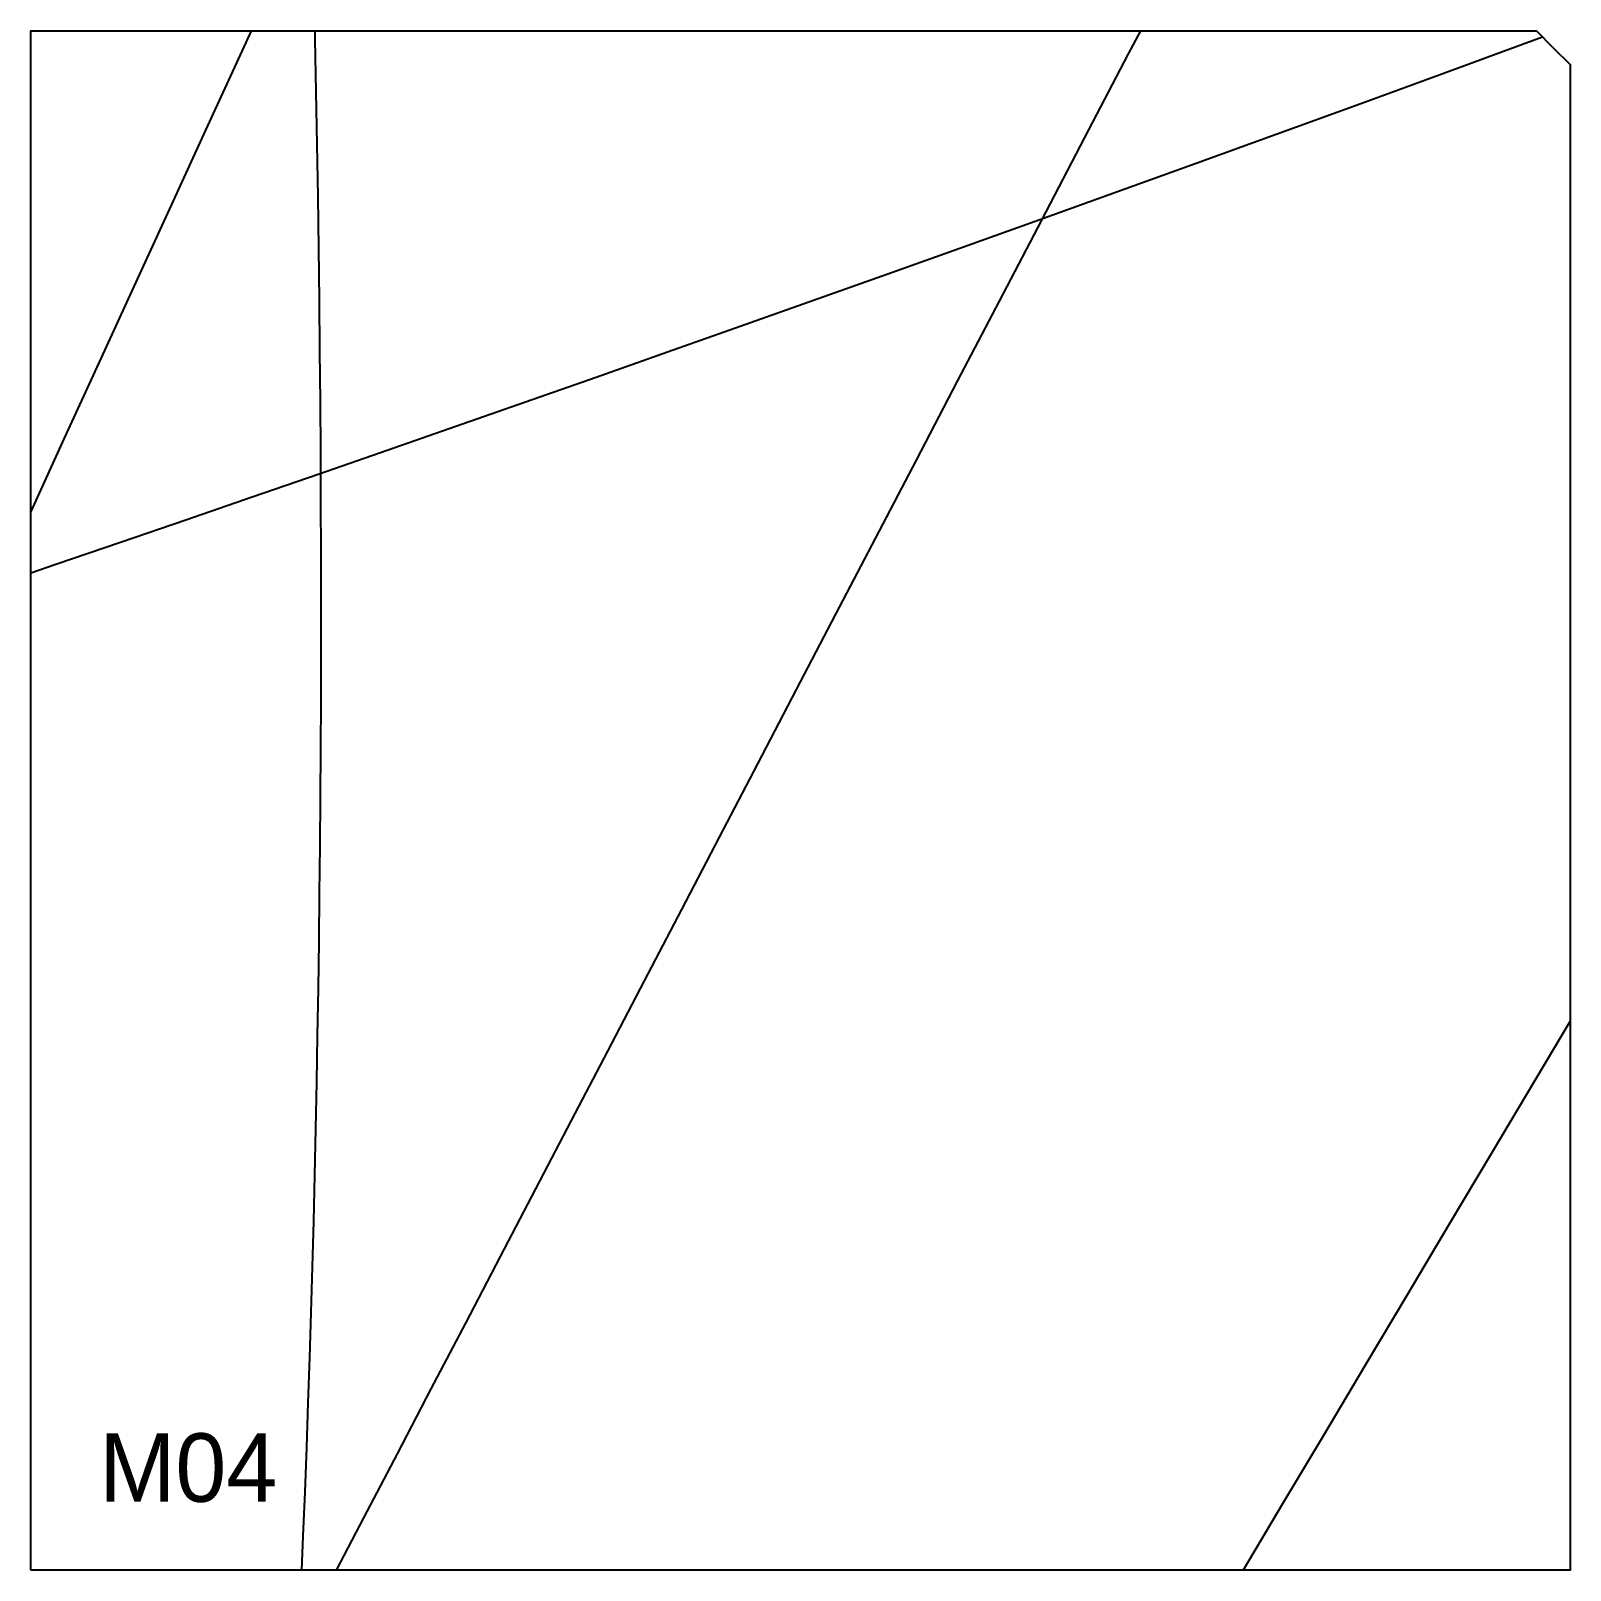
# Model space of a CAD drawing. Header units: millimetres. Extents: x 0 to 900, y 0 to 900.
import ezdxf

# ---------------------------------------------------------------- set-up
doc = ezdxf.new("R2010")
doc.units = ezdxf.units.MM
for name, color, linetype in [('ASR1', 4, 'Continuous'), ('CUT', 1, 'Continuous'), ('DECL', 30, 'Continuous'), ('HOUR', 7, 'Continuous'), ('HOUR15', 9, 'Continuous'), ('ID', 3, 'Continuous')]:
    doc.layers.add(name, color=color, linetype=linetype)

msp = doc.modelspace()

# ---------------------------------------------------------------- linework, layer by layer
at = {"layer": 'ASR1'}
msp.add_lwpolyline([(166.05, 900), (166.15, 895.1), (166.73, 864.23), (167.27, 833.56), (167.74, 803.08), (168.16, 772.8), (168.53, 742.71), (168.84, 712.81), (169.1, 683.09), (169.3, 653.56), (169.45, 624.21), (169.54, 595.04), (169.59, 566.04), (169.57, 537.21), (169.5, 508.56), (169.38, 480.08), (169.2, 451.76), (168.97, 423.61), (168.69, 395.62), (168.35, 367.8), (167.96, 340.13), (167.52, 312.62), (167.02, 285.26), (166.47, 258.06), (165.86, 231), (165.2, 204.1), (164.49, 177.35), (163.73, 150.74), (162.91, 124.27), (162.04, 97.95), (161.12, 71.77), (160.14, 45.73), (159.11, 19.83), (158.28, 0)], dxfattribs=at)
at = {"layer": 'CUT'}
msp.add_lwpolyline([(0, 0), (0, 900), (880.23, 900), (890.13, 890.13), (900, 880.23), (900, 0), (0, 0)], close=True, dxfattribs=at)
at = {"layer": 'DECL'}
msp.add_lwpolyline([(0, 583.13), (14.62, 588.1), (52.39, 601.01), (90.64, 614.13), (129.35, 627.47), (168.56, 641.02), (208.26, 654.8), (248.47, 668.81), (289.2, 683.05), (330.47, 697.53), (372.28, 712.26), (414.65, 727.23), (457.59, 742.47), (501.12, 757.96), (545.24, 773.72), (589.98, 789.76), (635.35, 806.07), (681.37, 822.68), (728.04, 839.57), (775.39, 856.77), (823.44, 874.28), (872.2, 892.1), (883.86, 896.38)], dxfattribs=at)
at = {"layer": 'HOUR'}
msp.add_lwpolyline([(648.68, 900), (641.61, 886.46), (616.05, 837.53), (590.88, 789.34), (566.09, 741.87), (541.67, 695.11), (517.61, 649.04), (493.9, 603.65), (470.53, 558.91), (447.5, 514.82), (424.8, 471.35), (402.42, 428.49), (380.34, 386.22), (358.57, 344.55), (337.1, 303.44), (315.92, 262.88), (295.02, 222.87), (274.41, 183.39), (254.06, 144.43), (233.97, 105.98), (214.15, 68.02), (194.58, 30.55), (178.62, 0)], dxfattribs=at)
at = {"layer": 'HOUR15'}
for points in [[(128.77, 900), (123.53, 888.57), (102.13, 841.85), (81.04, 795.82), (60.26, 750.48), (39.79, 705.79), (19.61, 661.75), (0, 618.94)], [(900, 320.99), (879.96, 287.36), (854.42, 244.5), (829.24, 202.23), (804.4, 160.54), (779.89, 119.42), (755.72, 78.84), (731.86, 38.81), (708.74, 0)]]:
    msp.add_lwpolyline(points, dxfattribs=at)

# ---------------------------------------------------------------- texts
at = {"layer": 'ID'}
msp.add_text('M04', height=40, dxfattribs=at).set_placement((40, 40))

doc.saveas('drawing.dxf')
